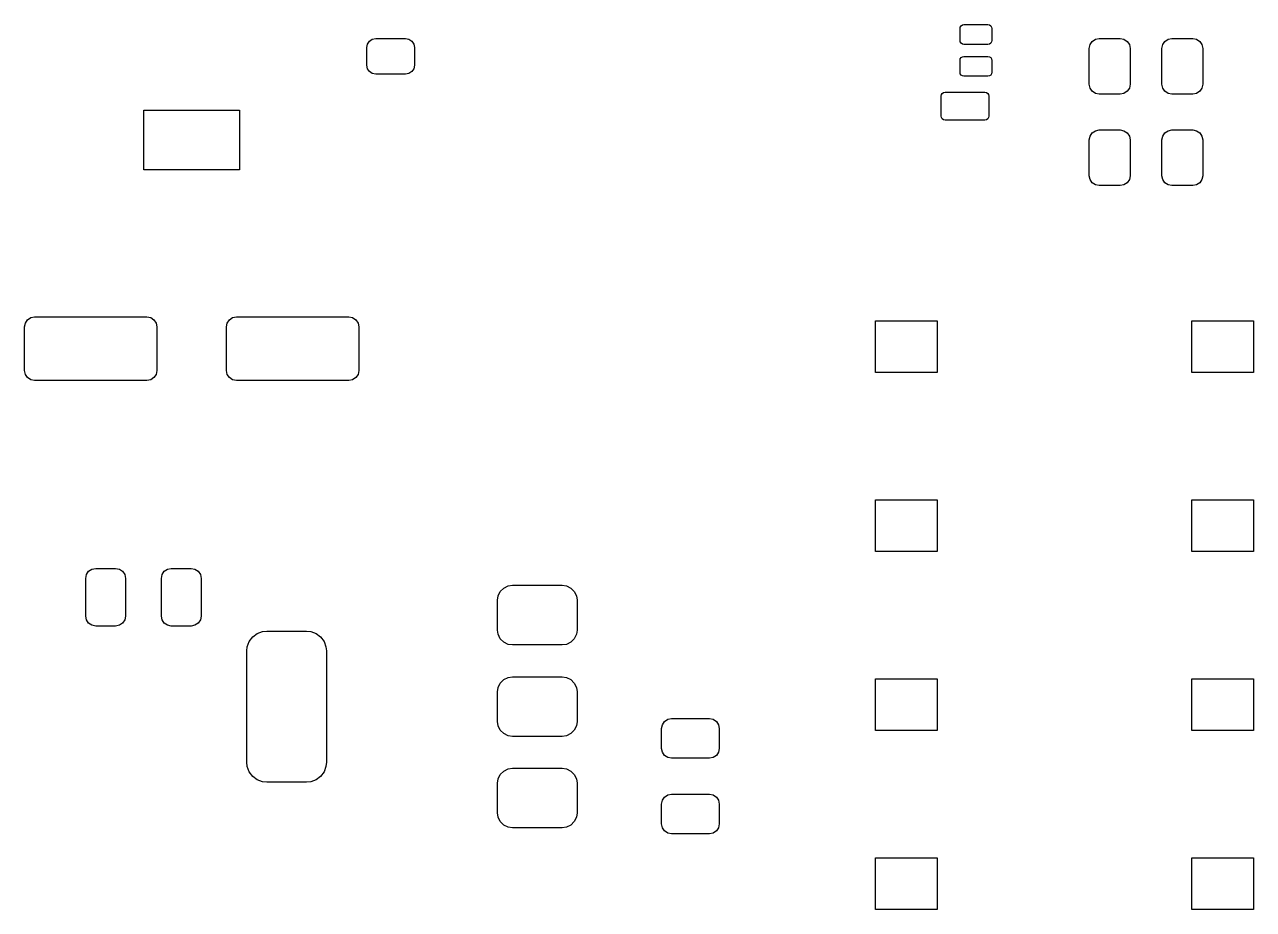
# Model space of a CAD drawing. Extents: x 6.8 to 82.6, y 4.9 to 48.8.
# Drawn here: x 10.26 to 41.15, y 4.9 to 27.15 of the extents above; entities that cross this region are included whole.
import ezdxf

# ---------------------------------------------------------------- set-up
doc = ezdxf.new("R2010")
doc.units = 0
doc.layers.add('BLACK', color=7, linetype='CONTINUOUS')

msp = doc.modelspace()

# ---------------------------------------------------------------- linework, layer by layer
at = {"layer": 'BLACK', "linetype": 'CONTINUOUS'}
for p, q in [((33.775, 27.05), (33.782612, 27.088268)), ((33.775, 26.75), (33.775, 27.05)), ((33.782612, 27.088268), (33.804289, 27.120711)), ((33.804289, 27.120711), (33.836732, 27.142388)), ((33.836732, 27.142388), (33.875, 27.15)), ((33.875, 27.15), (34.475, 27.15)), ((34.475, 27.15), (34.513268, 27.142388)), ((34.513268, 27.142388), (34.545711, 27.120711)), ((34.545711, 27.120711), (34.567388, 27.088268)), ((34.567388, 27.088268), (34.575, 27.05)), ((34.575, 27.05), (34.575, 26.75)), ((18.862501, 26.575), (18.879628, 26.661104)), ((18.862501, 26.125), (18.862501, 26.575)), ((18.879628, 26.661104), (18.928402, 26.734099)), ((18.928402, 26.734099), (19.001397, 26.782873)), ((19.001397, 26.782873), (19.087501, 26.8)), ((19.087501, 26.8), (19.837501, 26.8)), ((19.837501, 26.8), (19.923605, 26.782873)), ((19.923605, 26.782873), (19.9966, 26.734099)), ((19.9966, 26.734099), (20.045374, 26.661104)), ((20.045374, 26.661104), (20.062501, 26.575)), ((20.062501, 26.575), (20.062501, 26.125)), ((33.782612, 26.711732), (33.775, 26.75)), ((33.804289, 26.679289), (33.782612, 26.711732)), ((33.836732, 26.657612), (33.804289, 26.679289)), ((33.875, 26.65), (33.836732, 26.657612)), ((34.475, 26.65), (33.875, 26.65)), ((34.513268, 26.657612), (34.475, 26.65)), ((34.545711, 26.679289), (34.513268, 26.657612)), ((34.567388, 26.711732), (34.545711, 26.679289)), ((34.575, 26.75), (34.567388, 26.711732)), ((37.025, 26.55), (37.04403, 26.645671)), ((37.04403, 26.645671), (37.098223, 26.726777)), ((37.098223, 26.726777), (37.179329, 26.78097)), ((37.179329, 26.78097), (37.275, 26.8)), ((37.275, 26.8), (37.8, 26.8)), ((37.8, 26.8), (37.895671, 26.78097)), ((37.895671, 26.78097), (37.976777, 26.726777)), ((37.976777, 26.726777), (38.03097, 26.645671)), ((38.03097, 26.645671), (38.05, 26.55)), ((38.85, 26.55), (38.86903, 26.645671)), ((38.86903, 26.645671), (38.923223, 26.726777)), ((38.923223, 26.726777), (39.004329, 26.78097)), ((39.004329, 26.78097), (39.1, 26.8)), ((39.1, 26.8), (39.625, 26.8)), ((39.625, 26.8), (39.720671, 26.78097)), ((39.720671, 26.78097), (39.801777, 26.726777)), ((39.801777, 26.726777), (39.85597, 26.645671)), ((39.85597, 26.645671), (39.875, 26.55)), ((33.775, 26.25), (33.782612, 26.288268)), ((33.782612, 26.288268), (33.804289, 26.320711)), ((33.804289, 26.320711), (33.836732, 26.342388)), ((33.836732, 26.342388), (33.875, 26.35)), ((33.875, 26.35), (34.475, 26.35)), ((34.475, 26.35), (34.513268, 26.342388)), ((34.513268, 26.342388), (34.545711, 26.320711)), ((34.545711, 26.320711), (34.567388, 26.288268)), ((34.567388, 26.288268), (34.575, 26.25)), ((37.025, 25.65), (37.025, 26.55)), ((38.05, 26.55), (38.05, 25.65)), ((38.85, 25.65), (38.85, 26.55)), ((39.875, 26.55), (39.875, 25.65)), ((18.879628, 26.038896), (18.862501, 26.125)), ((18.928402, 25.965901), (18.879628, 26.038896)), ((19.001397, 25.917127), (18.928402, 25.965901)), ((19.9966, 25.965901), (19.923605, 25.917127)), ((20.045374, 26.038896), (19.9966, 25.965901)), ((20.062501, 26.125), (20.045374, 26.038896)), ((33.775, 25.95), (33.775, 26.25)), ((33.782612, 25.911732), (33.775, 25.95)), ((34.575, 25.95), (34.567388, 25.911732)), ((34.575, 26.25), (34.575, 25.95)), ((19.087501, 25.9), (19.001397, 25.917127)), ((19.837501, 25.9), (19.087501, 25.9)), ((19.923605, 25.917127), (19.837501, 25.9)), ((33.804289, 25.879289), (33.782612, 25.911732)), ((33.836732, 25.857612), (33.804289, 25.879289)), ((33.875, 25.85), (33.836732, 25.857612)), ((34.475, 25.85), (33.875, 25.85)), ((34.513268, 25.857612), (34.475, 25.85)), ((34.545711, 25.879289), (34.513268, 25.857612)), ((34.567388, 25.911732), (34.545711, 25.879289)), ((37.04403, 25.554329), (37.025, 25.65)), ((38.05, 25.65), (38.03097, 25.554329)), ((38.86903, 25.554329), (38.85, 25.65)), ((39.875, 25.65), (39.85597, 25.554329)), ((33.3, 25.35), (33.307612, 25.388268)), ((33.3, 24.85), (33.3, 25.35)), ((33.307612, 25.388268), (33.329289, 25.420711)), ((33.329289, 25.420711), (33.361732, 25.442388)), ((33.361732, 25.442388), (33.4, 25.45)), ((33.4, 25.45), (34.4, 25.45)), ((34.4, 25.45), (34.438268, 25.442388)), ((34.438268, 25.442388), (34.470711, 25.420711)), ((34.470711, 25.420711), (34.492388, 25.388268)), ((34.492388, 25.388268), (34.5, 25.35)), ((34.5, 25.35), (34.5, 24.85)), ((37.098223, 25.473223), (37.04403, 25.554329)), ((37.179329, 25.41903), (37.098223, 25.473223)), ((37.275, 25.4), (37.179329, 25.41903)), ((37.8, 25.4), (37.275, 25.4)), ((37.895671, 25.41903), (37.8, 25.4)), ((37.976777, 25.473223), (37.895671, 25.41903)), ((38.03097, 25.554329), (37.976777, 25.473223)), ((38.923223, 25.473223), (38.86903, 25.554329)), ((39.004329, 25.41903), (38.923223, 25.473223)), ((39.1, 25.4), (39.004329, 25.41903)), ((39.625, 25.4), (39.1, 25.4)), ((39.720671, 25.41903), (39.625, 25.4)), ((39.801777, 25.473223), (39.720671, 25.41903)), ((39.85597, 25.554329), (39.801777, 25.473223)), ((13.262501, 23.5), (13.262501, 25)), ((13.262501, 25), (15.662501, 25)), ((15.662501, 25), (15.662501, 23.5)), ((33.307612, 24.811732), (33.3, 24.85)), ((33.329289, 24.779289), (33.307612, 24.811732)), ((33.361732, 24.757612), (33.329289, 24.779289)), ((33.4, 24.75), (33.361732, 24.757612)), ((34.4, 24.75), (33.4, 24.75)), ((34.438268, 24.757612), (34.4, 24.75)), ((34.470711, 24.779289), (34.438268, 24.757612)), ((34.492388, 24.811732), (34.470711, 24.779289)), ((34.5, 24.85), (34.492388, 24.811732)), ((37.04403, 24.345671), (37.098223, 24.426777)), ((37.098223, 24.426777), (37.179329, 24.48097)), ((37.179329, 24.48097), (37.275, 24.5)), ((37.275, 24.5), (37.8, 24.5)), ((37.8, 24.5), (37.895671, 24.48097)), ((37.895671, 24.48097), (37.976777, 24.426777)), ((37.976777, 24.426777), (38.03097, 24.345671)), ((38.86903, 24.345671), (38.923223, 24.426777)), ((38.923223, 24.426777), (39.004329, 24.48097)), ((39.004329, 24.48097), (39.1, 24.5)), ((39.1, 24.5), (39.625, 24.5)), ((39.625, 24.5), (39.720671, 24.48097)), ((39.720671, 24.48097), (39.801777, 24.426777)), ((39.801777, 24.426777), (39.85597, 24.345671)), ((37.025, 24.25), (37.04403, 24.345671)), ((37.025, 23.35), (37.025, 24.25)), ((38.03097, 24.345671), (38.05, 24.25)), ((38.05, 24.25), (38.05, 23.35)), ((38.85, 24.25), (38.86903, 24.345671)), ((38.85, 23.35), (38.85, 24.25)), ((39.85597, 24.345671), (39.875, 24.25)), ((39.875, 24.25), (39.875, 23.35)), ((15.662501, 23.5), (13.262501, 23.5)), ((37.04403, 23.254329), (37.025, 23.35)), ((37.098223, 23.173223), (37.04403, 23.254329)), ((37.179329, 23.11903), (37.098223, 23.173223)), ((37.976777, 23.173223), (37.895671, 23.11903)), ((38.03097, 23.254329), (37.976777, 23.173223)), ((38.05, 23.35), (38.03097, 23.254329)), ((38.86903, 23.254329), (38.85, 23.35)), ((38.923223, 23.173223), (38.86903, 23.254329)), ((39.004329, 23.11903), (38.923223, 23.173223)), ((39.801777, 23.173223), (39.720671, 23.11903)), ((39.85597, 23.254329), (39.801777, 23.173223)), ((39.875, 23.35), (39.85597, 23.254329)), ((37.275, 23.1), (37.179329, 23.11903)), ((37.8, 23.1), (37.275, 23.1)), ((37.895671, 23.11903), (37.8, 23.1)), ((39.1, 23.1), (39.004329, 23.11903)), ((39.625, 23.1), (39.1, 23.1)), ((39.720671, 23.11903), (39.625, 23.1)), ((10.335725, 19.726777), (10.416831, 19.78097)), ((10.416831, 19.78097), (10.512502, 19.8)), ((10.512502, 19.8), (13.337502, 19.8)), ((13.337502, 19.8), (13.433173, 19.78097)), ((13.433173, 19.78097), (13.514279, 19.726777)), ((15.410723, 19.726777), (15.491829, 19.78097)), ((15.491829, 19.78097), (15.5875, 19.8)), ((15.5875, 19.8), (18.4125, 19.8)), ((18.4125, 19.8), (18.508171, 19.78097)), ((18.508171, 19.78097), (18.589277, 19.726777)), ((10.262502, 19.55), (10.281532, 19.645671)), ((10.262502, 18.45), (10.262502, 19.55)), ((10.281532, 19.645671), (10.335725, 19.726777)), ((13.514279, 19.726777), (13.568472, 19.645671)), ((13.568472, 19.645671), (13.587502, 19.55)), ((13.587502, 19.55), (13.587502, 18.45)), ((15.3375, 19.55), (15.35653, 19.645671)), ((15.3375, 18.45), (15.3375, 19.55)), ((15.35653, 19.645671), (15.410723, 19.726777)), ((18.589277, 19.726777), (18.64347, 19.645671)), ((18.64347, 19.645671), (18.6625, 19.55)), ((18.6625, 19.55), (18.6625, 18.45)), ((31.65, 18.4), (31.65, 19.7)), ((31.65, 19.7), (33.2, 19.7)), ((33.2, 19.7), (33.2, 18.4)), ((39.6, 18.4), (39.6, 19.7)), ((39.6, 19.7), (41.15, 19.7)), ((41.15, 19.7), (41.15, 18.4)), ((10.281532, 18.354329), (10.262502, 18.45)), ((10.335725, 18.273223), (10.281532, 18.354329)), ((10.416831, 18.21903), (10.335725, 18.273223)), ((13.514279, 18.273223), (13.433173, 18.21903)), ((13.568472, 18.354329), (13.514279, 18.273223)), ((13.587502, 18.45), (13.568472, 18.354329)), ((15.35653, 18.354329), (15.3375, 18.45)), ((15.410723, 18.273223), (15.35653, 18.354329)), ((15.491829, 18.21903), (15.410723, 18.273223)), ((18.589277, 18.273223), (18.508171, 18.21903)), ((18.64347, 18.354329), (18.589277, 18.273223)), ((18.6625, 18.45), (18.64347, 18.354329)), ((33.2, 18.4), (31.65, 18.4)), ((41.15, 18.4), (39.6, 18.4)), ((10.512502, 18.2), (10.416831, 18.21903)), ((13.337502, 18.2), (10.512502, 18.2)), ((13.433173, 18.21903), (13.337502, 18.2)), ((15.5875, 18.2), (15.491829, 18.21903)), ((18.4125, 18.2), (15.5875, 18.2)), ((18.508171, 18.21903), (18.4125, 18.2)), ((31.65, 13.9), (31.65, 15.2)), ((31.65, 15.2), (33.2, 15.2)), ((33.2, 15.2), (33.2, 13.9)), ((39.6, 13.9), (39.6, 15.2)), ((39.6, 15.2), (41.15, 15.2)), ((41.15, 15.2), (41.15, 13.9)), ((33.2, 13.9), (31.65, 13.9)), ((41.15, 13.9), (39.6, 13.9)), ((11.800001, 13.225), (11.819031, 13.320671)), ((11.819031, 13.320671), (11.873224, 13.401777)), ((11.873224, 13.401777), (11.95433, 13.45597)), ((11.95433, 13.45597), (12.050001, 13.475)), ((12.050001, 13.475), (12.550001, 13.475)), ((12.550001, 13.475), (12.645672, 13.45597)), ((12.645672, 13.45597), (12.726778, 13.401777)), ((12.726778, 13.401777), (12.780971, 13.320671)), ((12.780971, 13.320671), (12.800001, 13.225)), ((13.699999, 13.225), (13.719029, 13.320671)), ((13.719029, 13.320671), (13.773222, 13.401777)), ((13.773222, 13.401777), (13.854328, 13.45597)), ((13.854328, 13.45597), (13.949999, 13.475)), ((13.949999, 13.475), (14.449999, 13.475)), ((14.449999, 13.475), (14.54567, 13.45597)), ((14.54567, 13.45597), (14.626776, 13.401777)), ((14.626776, 13.401777), (14.680969, 13.320671)), ((14.680969, 13.320671), (14.699999, 13.225)), ((11.800001, 12.275), (11.800001, 13.225)), ((12.800001, 13.225), (12.800001, 12.275)), ((13.699999, 12.275), (13.699999, 13.225)), ((14.699999, 13.225), (14.699999, 12.275)), ((22.219807, 12.892904), (22.307096, 12.980193)), ((22.307096, 12.980193), (22.417999, 13.03441)), ((22.417999, 13.03441), (22.525, 13.05)), ((22.525, 13.05), (23.775, 13.05)), ((23.775, 13.05), (23.882001, 13.03441)), ((23.882001, 13.03441), (23.992904, 12.980193)), ((23.992904, 12.980193), (24.080193, 12.892904)), ((22.15, 12.675), (22.16559, 12.782001)), ((22.15, 11.925), (22.15, 12.675)), ((22.16559, 12.782001), (22.219807, 12.892904)), ((24.080193, 12.892904), (24.13441, 12.782001)), ((24.13441, 12.782001), (24.15, 12.675)), ((24.15, 12.675), (24.15, 11.925)), ((11.819031, 12.179329), (11.800001, 12.275)), ((11.873224, 12.098223), (11.819031, 12.179329)), ((11.95433, 12.04403), (11.873224, 12.098223)), ((12.726778, 12.098223), (12.645672, 12.04403)), ((12.780971, 12.179329), (12.726778, 12.098223)), ((12.800001, 12.275), (12.780971, 12.179329)), ((13.719029, 12.179329), (13.699999, 12.275)), ((13.773222, 12.098223), (13.719029, 12.179329)), ((13.854328, 12.04403), (13.773222, 12.098223)), ((14.626776, 12.098223), (14.54567, 12.04403)), ((14.680969, 12.179329), (14.626776, 12.098223)), ((14.699999, 12.275), (14.680969, 12.179329)), ((12.050001, 12.025), (11.95433, 12.04403)), ((12.550001, 12.025), (12.050001, 12.025)), ((12.645672, 12.04403), (12.550001, 12.025)), ((13.949999, 12.025), (13.854328, 12.04403)), ((14.449999, 12.025), (13.949999, 12.025)), ((14.54567, 12.04403), (14.449999, 12.025)), ((15.911162, 11.639624), (15.996448, 11.753553)), ((15.996448, 11.753553), (16.110377, 11.838839)), ((16.110377, 11.838839), (16.243718, 11.888573)), ((16.243718, 11.888573), (16.350001, 11.9)), ((16.350001, 11.9), (17.350001, 11.9)), ((17.350001, 11.9), (17.456284, 11.888573)), ((17.456284, 11.888573), (17.589625, 11.838839)), ((17.589625, 11.838839), (17.703554, 11.753553)), ((17.703554, 11.753553), (17.78884, 11.639624)), ((22.16559, 11.817999), (22.15, 11.925)), ((22.219807, 11.707096), (22.16559, 11.817999)), ((24.13441, 11.817999), (24.080193, 11.707096)), ((24.15, 11.925), (24.13441, 11.817999)), ((15.850001, 11.4), (15.861428, 11.506283)), ((15.861428, 11.506283), (15.911162, 11.639624)), ((17.78884, 11.639624), (17.838574, 11.506283)), ((17.838574, 11.506283), (17.850001, 11.4)), ((22.307096, 11.619807), (22.219807, 11.707096)), ((22.417999, 11.56559), (22.307096, 11.619807)), ((22.525, 11.55), (22.417999, 11.56559)), ((23.775, 11.55), (22.525, 11.55)), ((23.882001, 11.56559), (23.775, 11.55)), ((23.992904, 11.619807), (23.882001, 11.56559)), ((24.080193, 11.707096), (23.992904, 11.619807)), ((15.850001, 8.6), (15.850001, 11.4)), ((17.850001, 11.4), (17.850001, 8.6)), ((22.165589, 10.482001), (22.219806, 10.592904)), ((22.219806, 10.592904), (22.307095, 10.680193)), ((22.307095, 10.680193), (22.417998, 10.73441)), ((22.417998, 10.73441), (22.524999, 10.75)), ((22.524999, 10.75), (23.774999, 10.75)), ((23.774999, 10.75), (23.882, 10.73441)), ((23.882, 10.73441), (23.992903, 10.680193)), ((23.992903, 10.680193), (24.080192, 10.592904)), ((24.080192, 10.592904), (24.134409, 10.482001)), ((31.65, 9.4), (31.65, 10.7)), ((31.65, 10.7), (33.2, 10.7)), ((33.2, 10.7), (33.2, 9.4)), ((39.6, 9.4), (39.6, 10.7)), ((39.6, 10.7), (41.15, 10.7)), ((41.15, 10.7), (41.15, 9.4)), ((22.149999, 10.375), (22.165589, 10.482001)), ((22.149999, 9.625), (22.149999, 10.375)), ((24.134409, 10.482001), (24.149999, 10.375)), ((24.149999, 10.375), (24.149999, 9.625)), ((22.165589, 9.517999), (22.149999, 9.625)), ((24.149999, 9.625), (24.134409, 9.517999)), ((26.29403, 9.54567), (26.348223, 9.626776)), ((26.348223, 9.626776), (26.429329, 9.680969)), ((26.429329, 9.680969), (26.525, 9.699999)), ((26.525, 9.699999), (27.475, 9.699999)), ((27.475, 9.699999), (27.570671, 9.680969)), ((27.570671, 9.680969), (27.651777, 9.626776)), ((27.651777, 9.626776), (27.70597, 9.54567)), ((22.219806, 9.407096), (22.165589, 9.517999)), ((22.307095, 9.319807), (22.219806, 9.407096)), ((22.417998, 9.26559), (22.307095, 9.319807)), ((23.992903, 9.319807), (23.882, 9.26559)), ((24.080192, 9.407096), (23.992903, 9.319807)), ((24.134409, 9.517999), (24.080192, 9.407096)), ((26.275, 9.449999), (26.29403, 9.54567)), ((26.275, 8.949999), (26.275, 9.449999)), ((27.70597, 9.54567), (27.725, 9.449999)), ((27.725, 9.449999), (27.725, 8.949999)), ((33.2, 9.4), (31.65, 9.4)), ((41.15, 9.4), (39.6, 9.4)), ((22.524999, 9.25), (22.417998, 9.26559)), ((23.774999, 9.25), (22.524999, 9.25)), ((23.882, 9.26559), (23.774999, 9.25)), ((26.29403, 8.854328), (26.275, 8.949999)), ((26.348223, 8.773222), (26.29403, 8.854328)), ((26.429329, 8.719029), (26.348223, 8.773222)), ((26.525, 8.699999), (26.429329, 8.719029)), ((27.475, 8.699999), (26.525, 8.699999)), ((27.570671, 8.719029), (27.475, 8.699999)), ((27.651777, 8.773222), (27.570671, 8.719029)), ((27.70597, 8.854328), (27.651777, 8.773222)), ((27.725, 8.949999), (27.70597, 8.854328)), ((15.861428, 8.493717), (15.850001, 8.6)), ((15.911162, 8.360376), (15.861428, 8.493717)), ((15.996448, 8.246447), (15.911162, 8.360376)), ((17.78884, 8.360376), (17.703554, 8.246447)), ((17.838574, 8.493717), (17.78884, 8.360376)), ((17.850001, 8.6), (17.838574, 8.493717)), ((22.219807, 8.292904), (22.307096, 8.380193)), ((22.307096, 8.380193), (22.417999, 8.43441)), ((22.417999, 8.43441), (22.525, 8.45)), ((22.525, 8.45), (23.775, 8.45)), ((23.775, 8.45), (23.882001, 8.43441)), ((23.882001, 8.43441), (23.992904, 8.380193)), ((23.992904, 8.380193), (24.080193, 8.292904)), ((16.110377, 8.161161), (15.996448, 8.246447)), ((16.243718, 8.111427), (16.110377, 8.161161)), ((16.350001, 8.1), (16.243718, 8.111427)), ((17.350001, 8.1), (16.350001, 8.1)), ((17.456284, 8.111427), (17.350001, 8.1)), ((17.589625, 8.161161), (17.456284, 8.111427)), ((17.703554, 8.246447), (17.589625, 8.161161)), ((22.15, 8.075), (22.16559, 8.182001)), ((22.15, 7.325), (22.15, 8.075)), ((22.16559, 8.182001), (22.219807, 8.292904)), ((24.080193, 8.292904), (24.13441, 8.182001)), ((24.13441, 8.182001), (24.15, 8.075)), ((24.15, 8.075), (24.15, 7.325)), ((26.29403, 7.645672), (26.348223, 7.726778)), ((26.348223, 7.726778), (26.429329, 7.780971)), ((26.429329, 7.780971), (26.525, 7.800001)), ((26.525, 7.800001), (27.475, 7.800001)), ((27.475, 7.800001), (27.570671, 7.780971)), ((27.570671, 7.780971), (27.651777, 7.726778)), ((27.651777, 7.726778), (27.70597, 7.645672)), ((26.275, 7.550001), (26.29403, 7.645672)), ((26.275, 7.050001), (26.275, 7.550001)), ((27.70597, 7.645672), (27.725, 7.550001)), ((27.725, 7.550001), (27.725, 7.050001)), ((22.16559, 7.217999), (22.15, 7.325)), ((22.219807, 7.107096), (22.16559, 7.217999)), ((22.307096, 7.019807), (22.219807, 7.107096)), ((24.080193, 7.107096), (23.992904, 7.019807)), ((24.13441, 7.217999), (24.080193, 7.107096)), ((24.15, 7.325), (24.13441, 7.217999)), ((22.417999, 6.96559), (22.307096, 7.019807)), ((22.525, 6.95), (22.417999, 6.96559)), ((23.775, 6.95), (22.525, 6.95)), ((23.882001, 6.96559), (23.775, 6.95)), ((23.992904, 7.019807), (23.882001, 6.96559)), ((26.29403, 6.95433), (26.275, 7.050001)), ((26.348223, 6.873224), (26.29403, 6.95433)), ((26.429329, 6.819031), (26.348223, 6.873224)), ((26.525, 6.800001), (26.429329, 6.819031)), ((27.475, 6.800001), (26.525, 6.800001)), ((27.570671, 6.819031), (27.475, 6.800001)), ((27.651777, 6.873224), (27.570671, 6.819031)), ((27.70597, 6.95433), (27.651777, 6.873224)), ((27.725, 7.050001), (27.70597, 6.95433)), ((31.65, 4.9), (31.65, 6.2)), ((31.65, 6.2), (33.2, 6.2)), ((33.2, 6.2), (33.2, 4.9)), ((39.6, 4.9), (39.6, 6.2)), ((39.6, 6.2), (41.15, 6.2)), ((41.15, 6.2), (41.15, 4.9)), ((33.2, 4.9), (31.65, 4.9)), ((41.15, 4.9), (39.6, 4.9))]:
    msp.add_line(p, q, dxfattribs=at)

doc.saveas('drawing.dxf')
